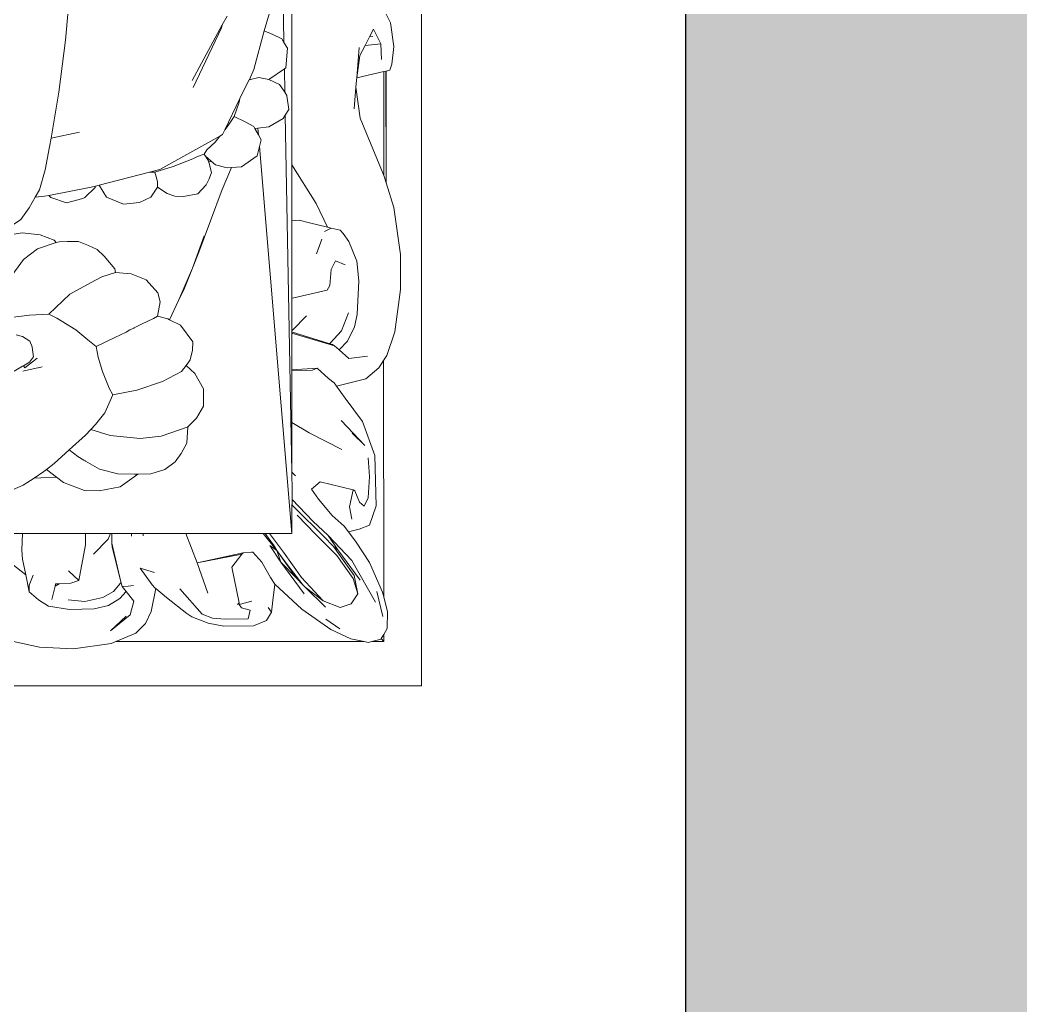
# Model space of a CAD drawing. Header units: millimetres. Extents: x 75500 to 345360, y -224327 to 19532.
# Drawn here: x 91971.7 to 92211.5, y -24588.1 to -24351.8 of the extents above; entities that cross this region are included whole.
import ezdxf

# ---------------------------------------------------------------- set-up
doc = ezdxf.new("R2010")
doc.units = ezdxf.units.MM
doc.header["$LTSCALE"] = 0.01
doc.layers.add('A-WALL', color=7, linetype='Continuous', lineweight=30)
doc.layers.add('hatch', color=251, linetype='Continuous', lineweight=0)

# ---------------------------------------------------------------- blocks, each defined once
blk = doc.blocks.new('GANESH')
at = {"layer": 'hatch'}
for p, q in [((967172.57, -140963.9), (966931.47, -140963.9)), ((967172.57, -141110.72), (967172.57, -140963.9)), ((967102.6, -140966.93), (967100, -140967.28)), ((967104.54, -140967.15), (967102.6, -140966.93)), ((967117.53, -140967.78), (967120.22, -140966.93)), ((967125.37, -140966.2), (967120.22, -140966.93)), ((967129.19, -140966.21), (967125.37, -140966.2)), ((967133.81, -140966.81), (967129.19, -140966.21)), ((967133.81, -140966.81), (967136.42, -140967.7)), ((967100, -140967.28), (967098.99, -140967.79)), ((967104.54, -140967.15), (967105.18, -140967.37)), ((967105.18, -140967.37), (967105.28, -140967.76)), ((967117.53, -140967.78), (967105.28, -140967.76)), ((967105.28, -140967.76), (967105.28, -140967.79)), ((967117.53, -140967.78), (967105.28, -140967.79)), ((967105.28, -140967.79), (967105.34, -140968.04)), ((967116.7, -140968.04), (967105.34, -140968.04)), ((967105.34, -140968.04), (967106.03, -140970.99)), ((967116.54, -140968.09), (967110.42, -140970.63)), ((967116.7, -140968.04), (967116.54, -140968.09)), ((967117.53, -140967.78), (967116.7, -140968.04)), ((967136.98, -140968.06), (967136.42, -140967.7)), ((967162.82, -140968.04), (967136.98, -140968.06)), ((967137.76, -140968.57), (967136.98, -140968.06)), ((967159.06, -140969.6), (967162.33, -140968.16)), ((967164.97, -140968.12), (967162.24, -140968.79)), ((967162.33, -140968.16), (967162.82, -140968.04)), ((967162.82, -140968.04), (967164.49, -140967.63)), ((967164.49, -140967.63), (967166.29, -140967.65)), ((967166.29, -140967.65), (967166.96, -140968.03)), ((967167.72, -140968.03), (967166.96, -140968.03)), ((967166.96, -140968.03), (967167.4, -140968.31)), ((967167.72, -140968.03), (967167.4, -140968.31)), ((967167.72, -140968.03), (967167.72, -140969.35)), ((967102.29, -140968.34), (967100.7, -140969.17)), ((967100.7, -140969.17), (967101.55, -140969.61)), ((967101.48, -140969.22), (967101.55, -140969.61)), ((967104.03, -140968.3), (967102.29, -140968.34)), ((967102.47, -140970.08), (967102.29, -140968.34)), ((967137.76, -140968.57), (967138.97, -140970.01)), ((967143.63, -140970.36), (967147.36, -140969.03)), ((967147.36, -140969.03), (967152.89, -140968.86)), ((967152.89, -140968.86), (967155, -140969.61)), ((967163.43, -140968.93), (967158.87, -140971.53)), ((967167.4, -140968.31), (967167.48, -140968.33)), ((967167.48, -140968.33), (967167.72, -140969.35)), ((967101.55, -140969.61), (967102.47, -140970.08)), ((967102.47, -140970.08), (967103.59, -140970.65)), ((967136.73, -140971.86), (967136.48, -140969.83)), ((967138.97, -140970.01), (967139.77, -140973.2)), ((967141.1, -140972.27), (967143.63, -140970.36)), ((967146.27, -140970.11), (967143.52, -140972.69)), ((967144.91, -140971.48), (967146.27, -140970.11)), ((967149.66, -140969.6), (967147.61, -140969.75)), ((967152.01, -140969.73), (967149.66, -140969.6)), ((967152.9, -140970.19), (967152.01, -140969.73)), ((967152.49, -140970.68), (967152.9, -140970.19)), ((967155, -140969.61), (967155.42, -140970.73)), ((967159.06, -140969.6), (967156.84, -140971.06)), ((967167.72, -140970.19), (967167.42, -140971.64)), ((967167.72, -140969.35), (967167.82, -140969.74)), ((967167.82, -140969.74), (967167.72, -140970.19)), ((967167.72, -140970.19), (967167.72, -140997.37)), ((967106.03, -140970.99), (967102.71, -140970.73)), ((967103.59, -140970.65), (967106.03, -140970.99)), ((967106.03, -140970.99), (967106.29, -140971.03)), ((967107.03, -140971.09), (967106.29, -140971.03)), ((967107.03, -140971.09), (967110.42, -140970.63)), ((967109.43, -140971.28), (967107.03, -140971.09)), ((967123.94, -140971.87), (967126.1, -140970.98)), ((967126.1, -140970.98), (967128.26, -140970.76)), ((967131.94, -140970.95), (967128.26, -140970.76)), ((967131.94, -140970.95), (967133.29, -140971.22)), ((967133.29, -140971.22), (967134.83, -140972.02)), ((967151.14, -140971.37), (967150.25, -140974.99)), ((967151.14, -140971.37), (967151.25, -140971.2)), ((967152.98, -140971.77), (967151.14, -140971.37)), ((967151.25, -140971.2), (967152.49, -140970.68)), ((967155.73, -140971.89), (967155.42, -140970.73)), ((967155.73, -140971.89), (967156.84, -140971.06)), ((967157.31, -140973.54), (967160.49, -140971.26)), ((967161.01, -140970.63), (967157.7, -140973.08)), ((967160.82, -140971.37), (967158.31, -140973.16)), ((967162.52, -140970.88), (967160.49, -140971.26)), ((967162.52, -140970.88), (967160.82, -140971.37)), ((967163.6, -140971.62), (967162.52, -140970.88)), ((967123.05, -140972.49), (967122.71, -140972.79)), ((967123.05, -140972.49), (967123.94, -140971.87)), ((967126.5, -140972.26), (967126.04, -140973.32)), ((967133.7, -140972.65), (967131.73, -140971.89)), ((967134.83, -140972.02), (967135.8, -140972.93)), ((967135.8, -140972.93), (967136.73, -140971.86)), ((967139.77, -140973.2), (967141.1, -140972.27)), ((967154.35, -140971.53), (967152.98, -140971.77)), ((967155.09, -140972.37), (967153.92, -140973.69)), ((967155.09, -140972.37), (967155.73, -140971.89)), ((967158.87, -140971.53), (967156.11, -140974.12)), ((967164.02, -140972.79), (967163.6, -140971.62)), ((967167.42, -140971.64), (967166.4, -140973.82)), ((967122.71, -140972.79), (967122.49, -140973.81)), ((967126.04, -140973.32), (967127, -140973.79)), ((967135.05, -140973.9), (967133.7, -140972.65)), ((967135.35, -140973.44), (967133.97, -140978.08)), ((967135.11, -140974.06), (967135.23, -140973.65)), ((967135.35, -140973.44), (967135.23, -140973.65)), ((967135.35, -140973.44), (967135.8, -140972.93)), ((967138.92, -140974.09), (967139.42, -140973.45)), ((967139.42, -140973.45), (967139.77, -140973.2)), ((967146.71, -140972.61), (967144.89, -140976.21)), ((967158.31, -140973.16), (967155.97, -140975.49)), ((967157.7, -140973.08), (967156.11, -140974.12)), ((967156.23, -140974.61), (967157.31, -140973.54)), ((967157.7, -140973.08), (967157.31, -140973.54)), ((967163.29, -140974.65), (967164.02, -140972.79)), ((967166.34, -140972.84), (967165.28, -140974.37)), ((967119.78, -140975.42), (967122.37, -140974.21)), ((967122.37, -140974.21), (967121.88, -140976.18)), ((967122.49, -140973.81), (967122.37, -140974.21)), ((967122.83, -140974.52), (967122.49, -140973.81)), ((967128.77, -140973.93), (967127, -140973.79)), ((967128.77, -140973.93), (967129.27, -140974.23)), ((967130.11, -140977.87), (967129.27, -140974.23)), ((967133.87, -140978.04), (967135.11, -140974.06)), ((967135.11, -140974.06), (967135.05, -140973.9)), ((967138.92, -140974.09), (967137.81, -140975.32)), ((967153.92, -140973.69), (967152.13, -140975.19)), ((967154.56, -140975.81), (967156.11, -140974.12)), ((967156.23, -140974.61), (967155, -140975.83)), ((967163.29, -140974.65), (967160.71, -140977.04)), ((967163.98, -140974.41), (967161.76, -140976.63)), ((967161.76, -140976.63), (967163.29, -140974.65)), ((967166.4, -140973.82), (967164.19, -140977.02)), ((967115.55, -140978.08), (967119.78, -140975.42)), ((967125.27, -140975.39), (967123.67, -140974.83)), ((967137.99, -140978.08), (967137.81, -140975.32)), ((967138.02, -140975.85), (967137.81, -140975.32)), ((967138.02, -140975.85), (967138.05, -140978.08)), ((967150.25, -140974.99), (967151.06, -140975.94)), ((967152.13, -140975.19), (967151.06, -140975.94)), ((967152.18, -140978.07), (967154.56, -140975.81)), ((967153.88, -140977.52), (967155.97, -140975.49)), ((967155, -140975.83), (967154.35, -140976.54)), ((967121.62, -140977.31), (967121.88, -140976.18)), ((967133.65, -140978.02), (967132.08, -140976.48)), ((967144.89, -140976.21), (967143.76, -140978.08)), ((967152.77, -140978.08), (967154.35, -140976.54)), ((967159.05, -140979.31), (967162.51, -140976.73)), ((967159.29, -140978.6), (967161.51, -140976.88)), ((967161.51, -140976.88), (967160.79, -140977.6)), ((967161.76, -140976.63), (967161.51, -140976.88)), ((967121.62, -140977.31), (967121.69, -140978.08)), ((967130.14, -140978.08), (967130.11, -140977.87)), ((967133.68, -140978.08), (967133.65, -140978.02)), ((967133.87, -140978.08), (967133.87, -140978.04)), ((967149.18, -140978.08), (967149.59, -140977.7)), ((967160.79, -140977.6), (967157.76, -140979.73)), ((967160.71, -140977.04), (967157.94, -140979.02)), ((967159.05, -140979.31), (967160.79, -140977.6)), ((967161.44, -140979.95), (967164.19, -140977.02)), ((967093.19, -140979.11), (967102.14, -140978.96)), ((967115.55, -140978.08), (967098.29, -140978.08)), ((967101.75, -140979.2), (967102.14, -140978.96)), ((967102.14, -140978.96), (967102.78, -140978.56)), ((967102.78, -140978.56), (967104.93, -140978.77)), ((967105.03, -140978.91), (967104.93, -140978.77)), ((967105.03, -140978.91), (967107.59, -140978.87)), ((967106.21, -140980.63), (967105.03, -140978.91)), ((967106.75, -140979.43), (967107.59, -140978.87)), ((967107.59, -140978.87), (967107.95, -140978.64)), ((967107.99, -140978.63), (967107.95, -140978.64)), ((967109.5, -140978.44), (967107.99, -140978.63)), ((967109.5, -140978.44), (967110.1, -140978.83)), ((967110.1, -140978.83), (967149.18, -140978.08)), ((967110.1, -140978.83), (967110.46, -140979.06)), ((967111.38, -140980.6), (967110.46, -140979.06)), ((967113.54, -140981.65), (967155.91, -140978.08)), ((967121.69, -140978.08), (967115.55, -140978.08)), ((967130.14, -140978.08), (967121.69, -140978.08)), ((967133.68, -140978.08), (967130.14, -140978.08)), ((967133.87, -140978.08), (967133.68, -140978.08)), ((967133.97, -140978.08), (967133.87, -140978.08)), ((967137.99, -140978.08), (967133.97, -140978.08)), ((967137.99, -140978.08), (967138.05, -140978.08)), ((967138.05, -140978.08), (967143.76, -140978.08)), ((967143.76, -140978.08), (967149.18, -140978.08)), ((967149.18, -140978.08), (967151.25, -140978.07)), ((967151.25, -140978.07), (967152.18, -140978.07)), ((967152.72, -140978.07), (967152.18, -140978.07)), ((967152.72, -140978.07), (967152.77, -140978.08)), ((967155.91, -140978.08), (967152.77, -140978.08)), ((967155.91, -140980.55), (967155.91, -140978.08)), ((967157.94, -140979.02), (967155.91, -140980.55)), ((967159.29, -140978.6), (967157.76, -140979.73)), ((967100.86, -140981.11), (967101.26, -140980.17)), ((967101.75, -140979.2), (967101.26, -140980.17)), ((967106.75, -140979.43), (967106.21, -140980.63)), ((967155.91, -140981.23), (967157.76, -140979.73)), ((967157.16, -140980.1), (967156.4, -140980.65)), ((967157.76, -140979.73), (967157.16, -140980.1)), ((967159.05, -140979.31), (967157.21, -140980.5)), ((967157.21, -140980.5), (967157.76, -140979.73)), ((967159.05, -140979.31), (967157.76, -140979.73)), ((967161.44, -140979.95), (967160.73, -140980.42)), ((967163.23, -140980.16), (967161.44, -140979.95)), ((967163.23, -140980.16), (967164.52, -140980.32)), ((967100.86, -140981.11), (967098.89, -140980.56)), ((967105.11, -140982.24), (967100.86, -140981.11)), ((967106.21, -140980.63), (967106, -140981.71)), ((967111.38, -140980.6), (967111.53, -140981.82)), ((967155.91, -140981), (967155.91, -140980.55)), ((967155.91, -140981), (967156.4, -140980.65)), ((967155.91, -140981.23), (967155.91, -140981)), ((967155.91, -140989.69), (967155.91, -140981.23)), ((967160.73, -140980.42), (967159.05, -140981.39)), ((967164.52, -140980.32), (967164.02, -140980.68)), ((967165.41, -140980.86), (967164.52, -140980.32)), ((967166.01, -140982.31), (967165.41, -140980.86)), ((967106.19, -140982.75), (967105.11, -140982.24)), ((967106, -140981.71), (967106.22, -140982.63)), ((967111.35, -140982.26), (967110.82, -140983.19)), ((967111.35, -140982.26), (967111.57, -140982.14)), ((967111.53, -140981.82), (967112.26, -140981.76)), ((967111.53, -140981.82), (967111.57, -140982.14)), ((967111.57, -140982.14), (967112.26, -140981.76)), ((967112.26, -140981.76), (967112.8, -140981.47)), ((967112.8, -140981.47), (967113.54, -140981.65)), ((967113.54, -140981.65), (967114.55, -140981.9)), ((967114.55, -140981.9), (967115.77, -140983.62)), ((967159.05, -140981.39), (967157.96, -140982.35)), ((967157.96, -140982.51), (967157.96, -140982.35)), ((967166.06, -140985.55), (967166.01, -140982.31)), ((967106.22, -140982.63), (967106.19, -140982.75)), ((967106.19, -140982.75), (967106.25, -140982.74)), ((967106.22, -140982.63), (967106.25, -140982.74)), ((967106.25, -140982.74), (967106.26, -140982.79)), ((967108.3, -140983.78), (967106.26, -140982.79)), ((967110.82, -140983.19), (967110.27, -140984.41)), ((967158.01, -140983.42), (967157.96, -140982.51)), ((967158.01, -140983.42), (967158.18, -140983.56)), ((967159.1, -140988.47), (967158.01, -140983.42)), ((967163.67, -140983.86), (967163.3, -140982.49)), ((967164.31, -140982.67), (967164.04, -140983.62)), ((967165.25, -140982.88), (967164.31, -140982.67)), ((967165.27, -140985.38), (967165.25, -140982.88)), ((967108.67, -140983.85), (967108.3, -140983.78)), ((967111.72, -140985.43), (967108.3, -140983.78)), ((967110.27, -140984.41), (967108.67, -140983.85)), ((967111.24, -140985.05), (967110.27, -140984.41)), ((967115.77, -140983.62), (967115.84, -140984.72)), ((967159.1, -140988.47), (967158.18, -140983.56)), ((967159.6, -140984.65), (967158.18, -140983.56)), ((967163.5, -140983.87), (967159.6, -140984.65)), ((967163.67, -140983.86), (967163.5, -140983.87)), ((967163.66, -140984.05), (967163.5, -140983.87)), ((967164.04, -140983.62), (967163.67, -140983.86)), ((967100.22, -140985.71), (967099.26, -140985.19)), ((967100.53, -140985.81), (967100.22, -140985.71)), ((967106.33, -140989.02), (967100.22, -140985.71)), ((967111.72, -140985.43), (967111.24, -140985.05)), ((967112.23, -140985.68), (967111.72, -140985.43)), ((967112.39, -140985.97), (967112.23, -140985.68)), ((967115.55, -140986.45), (967115.87, -140985.18)), ((967115.84, -140984.72), (967118.24, -140985.72)), ((967115.84, -140984.72), (967115.87, -140985.18)), ((967118.24, -140985.72), (967125.12, -140988.28)), ((967165.16, -140986.79), (967165.27, -140985.38)), ((967165.72, -140987.27), (967166.06, -140985.55)), ((967107.08, -140988.91), (967100.53, -140985.81)), ((967113.05, -140986.49), (967112.39, -140985.97)), ((967116.07, -140992.53), (967112.39, -140985.97)), ((967113.9, -140987.4), (967113.05, -140986.49)), ((967115.55, -140986.45), (967115.15, -140986.92)), ((967165.16, -140986.79), (967164.74, -140987.91)), ((967114.38, -140987.69), (967113.9, -140987.4)), ((967114.38, -140987.69), (967114.48, -140987.63)), ((967114.64, -140988.42), (967114.38, -140987.69)), ((967114.48, -140987.63), (967114.47, -140987.61)), ((967114.48, -140987.63), (967114.61, -140987.54)), ((967114.61, -140987.54), (967114.59, -140987.49)), ((967114.61, -140987.54), (967115.15, -140986.92)), ((967114.61, -140987.54), (967115.18, -140987.19)), ((967115.15, -140986.92), (967115.24, -140987.18)), ((967115.24, -140987.18), (967115.18, -140987.19)), ((967116.4, -140986.91), (967115.24, -140987.18)), ((967117.09, -140987.15), (967116.4, -140986.91)), ((967117.09, -140987.15), (967117.75, -140987.48)), ((967118.71, -140988.4), (967117.75, -140987.48)), ((967123.3, -140987.68), (967126.87, -140988.99)), ((967138.37, -140988.72), (967140.07, -140987.75)), ((967140.07, -140987.75), (967141.97, -140987.75)), ((967141.97, -140987.75), (967143.26, -140988.52)), ((967162.43, -140987.29), (967159.1, -140988.47)), ((967164.74, -140987.91), (967161.96, -140990.35)), ((967165.72, -140987.27), (967165.02, -140989.04)), ((967114.64, -140988.42), (967114.88, -140988.92)), ((967115.73, -140991.1), (967114.88, -140988.92)), ((967118.71, -140988.4), (967119.03, -140989.95)), ((967125.12, -140988.28), (967126.87, -140988.99)), ((967129.03, -140989.86), (967126.87, -140988.99)), ((967126.87, -140988.99), (967130.38, -140990.51)), ((967134.91, -140988.94), (967133.08, -140990.27)), ((967135.85, -140988.99), (967134.91, -140988.94)), ((967136.89, -140989.24), (967135.85, -140988.99)), ((967138.37, -140988.72), (967137.51, -140989.67)), ((967144.21, -140989.5), (967143.26, -140988.52)), ((967155.91, -140989.69), (967159.1, -140988.47)), ((967118.99, -140990.91), (967119.03, -140989.95)), ((967129.03, -140989.86), (967130.38, -140990.51)), ((967136.89, -140989.24), (967137.12, -140989.36)), ((967137.51, -140989.67), (967137.12, -140989.36)), ((967138.16, -140990.19), (967137.51, -140989.67)), ((967144.21, -140989.5), (967146, -140989.58)), ((967144.26, -140989.56), (967144.21, -140989.5)), ((967144.26, -140989.56), (967145.25, -140992.4)), ((967147.14, -140990.21), (967146, -140989.58)), ((967155.91, -140994.36), (967155.91, -140989.69)), ((967164.66, -140989.59), (967162.92, -140991.82)), ((967164.66, -140989.59), (967165.02, -140989.04)), ((967116.33, -140993.08), (967115.73, -140991.1)), ((967118.99, -140990.91), (967118.69, -140991.75)), ((967132.51, -140991.48), (967130.38, -140990.51)), ((967133.08, -140990.27), (967132.51, -140991.48)), ((967139.28, -140992.27), (967138.16, -140990.19)), ((967148.05, -140990.86), (967147.14, -140990.21)), ((967148.05, -140990.86), (967148.91, -140992)), ((967118.69, -140991.75), (967117.99, -140992.81)), ((967132.1, -140992.8), (967132.42, -140991.67)), ((967132.51, -140991.48), (967132.42, -140991.67)), ((967140.21, -140995.05), (967139.28, -140992.27)), ((967148.91, -140992), (967149.36, -140993.52)), ((967161.94, -140992.98), (967162.92, -140991.82)), ((967116.36, -140993.67), (967116.07, -140992.53)), ((967117.36, -140992.8), (967116.33, -140993.08)), ((967116.33, -140993.08), (967116.36, -140993.67)), ((967117.99, -140992.81), (967117.36, -140992.8)), ((967117.99, -140992.81), (967119.07, -140993.55)), ((967129.57, -140992.78), (967128.14, -140994.05)), ((967130.56, -140992.51), (967129.57, -140992.78)), ((967130.56, -140992.51), (967132.1, -140992.8)), ((967132.1, -140992.8), (967132.35, -140993.25)), ((967133, -140994.57), (967132.35, -140993.25)), ((967145.52, -140994.7), (967145.25, -140992.4)), ((967159.7, -140994.69), (967160.16, -140993.13)), ((967161.53, -140993.39), (967159.7, -140994.69)), ((967161.88, -140993.05), (967161.53, -140993.39)), ((967161.88, -140993.05), (967161.94, -140992.98)), ((967161.94, -140992.98), (967164.43, -140993.5)), ((967117.77, -140999.18), (967116.36, -140993.67)), ((967119.07, -140993.55), (967119.67, -140994.77)), ((967127.48, -140995.69), (967128.14, -140994.05)), ((967149.36, -140993.52), (967149.4, -140994.97)), ((967156.16, -140994.36), (967155.91, -140994.36)), ((967155.91, -140995.65), (967155.91, -140994.36)), ((967165.74, -140994.11), (967164.43, -140993.5)), ((967165.74, -140994.11), (967166.82, -140995.17)), ((967119.67, -140994.77), (967119.84, -140996.54)), ((967133, -140994.57), (967133.4, -140995.37)), ((967133.43, -140995.4), (967133.4, -140995.37)), ((967133.43, -140995.4), (967133.62, -140995.82)), ((967140.72, -140997.7), (967140.21, -140995.05)), ((967145.17, -140998), (967145.52, -140994.7)), ((967149.38, -140997.14), (967149.41, -140995.33)), ((967149.89, -140995.61), (967149.4, -140994.97)), ((967149.4, -140994.97), (967149.41, -140995.33)), ((967161.68, -140996.01), (967161.58, -140995.42)), ((967162.25, -140996.24), (967163.3, -140995.41)), ((967164.79, -140995.78), (967163.3, -140995.41)), ((967167.72, -140997.37), (967166.82, -140995.17)), ((967119.08, -140998.37), (967119.84, -140996.54)), ((967127.48, -140995.69), (967127.33, -140997.39)), ((967133.65, -140995.83), (967133.62, -140995.82)), ((967133.62, -140995.82), (967133.87, -140996.25)), ((967133.87, -140996.25), (967134.46, -140997.48)), ((967149.89, -140995.61), (967150.79, -140996.89)), ((967156.19, -140995.65), (967155.91, -140995.65)), ((967155.91, -140997.81), (967155.91, -140995.65)), ((967161.7, -140996.68), (967161.2, -140996.8)), ((967161.7, -140996.68), (967161.68, -140996.01)), ((967161.7, -140996.68), (967162.25, -140996.24)), ((967162.25, -140996.24), (967163.03, -140996.91)), ((967166.57, -140997.94), (967164.79, -140995.78)), ((967166.57, -140997.94), (967164.96, -140996.25)), ((967126.92, -140997.46), (967125.56, -140998.65)), ((967127.33, -140997.39), (967126.92, -140997.46)), ((967127.33, -140997.39), (967127.81, -140998.91)), ((967135.43, -140999.52), (967134.46, -140997.48)), ((967140.72, -140997.7), (967139.98, -140998.1)), ((967142.69, -140998.57), (967140.72, -140997.7)), ((967149.38, -140997.14), (967148.86, -140999.14)), ((967150.79, -140996.89), (967151.25, -140999.19)), ((967161.2, -140996.8), (967156.96, -140997.8)), ((967157.4, -140997.78), (967156.96, -140997.8)), ((967161.2, -140996.8), (967157.4, -140997.78)), ((967161.33, -140996.84), (967161.2, -140996.8)), ((967162.25, -140997.63), (967161.33, -140996.84)), ((967162.25, -140997.63), (967162.9, -140998.79)), ((967163.03, -140996.91), (967163.79, -140998.16)), ((967167.93, -140997.88), (967167.72, -140997.37)), ((967119.08, -140998.37), (967117.77, -140999.18)), ((967124.8, -140999.42), (967125.56, -140998.65)), ((967138.17, -140998.84), (967136.6, -140999.29)), ((967139.98, -140998.1), (967138.17, -140998.84)), ((967143.96, -140999.59), (967142.69, -140998.57)), ((967144.5, -141000.1), (967145.17, -140998)), ((967156.96, -140997.8), (967155.91, -140997.81)), ((967155.91, -140997.95), (967155.91, -140997.81)), ((967156.54, -140998.21), (967155.91, -140997.95)), ((967155.91, -141000.69), (967155.91, -140997.95)), ((967158.15, -140999.81), (967156.54, -140998.21)), ((967162.9, -140998.79), (967163.34, -141000.74)), ((967164.14, -140999.73), (967163.79, -140998.16)), ((967167.93, -140997.88), (967168.51, -141002)), ((967117.87, -140999.58), (967117.77, -140999.18)), ((967118.01, -140999.62), (967117.87, -140999.58)), ((967117.99, -141000.06), (967117.87, -140999.58)), ((967119.12, -141000.77), (967118.01, -140999.62)), ((967124.8, -140999.42), (967124.39, -141000.36)), ((967128.46, -141000.13), (967127.81, -140998.91)), ((967135.43, -140999.52), (967134.71, -141000.44)), ((967136.6, -140999.29), (967135.43, -140999.52)), ((967143.96, -140999.59), (967144.5, -141000.1)), ((967147.97, -141000.68), (967148.86, -140999.14)), ((967151.25, -140999.19), (967151.18, -141000.79)), ((967164.23, -141002.44), (967164.14, -140999.73)), ((967117.99, -141000.06), (967118.89, -141004.71)), ((967119.12, -141000.77), (967119.23, -141000.97)), ((967119.23, -141000.97), (967119.7, -141002.75)), ((967123.93, -141001.45), (967124.39, -141000.36)), ((967128.46, -141000.13), (967129.7, -141002.41)), ((967134.71, -141000.44), (967133.62, -141001.74)), ((967144.5, -141000.1), (967145.14, -141000.69)), ((967145.14, -141000.69), (967146.76, -141002.49)), ((967147.87, -141000.85), (967147.46, -141001.53)), ((967147.96, -141000.71), (967147.87, -141000.85)), ((967147.96, -141000.71), (967147.97, -141000.68)), ((967151.18, -141000.79), (967150.33, -141003.11)), ((967155.91, -141000.69), (967157.16, -141000.68)), ((967155.91, -141007.58), (967155.91, -141000.69)), ((967157.16, -141000.68), (967161.05, -141001.43)), ((967163.18, -141002.57), (967163.34, -141000.74)), ((967112.63, -141004.46), (967111.97, -141001.33)), ((967123.93, -141002.66), (967123.93, -141001.45)), ((967132.32, -141003.83), (967133.62, -141001.74)), ((967147.46, -141001.53), (967146.76, -141002.49)), ((967161.05, -141001.43), (967159.99, -141002.53)), ((967161.35, -141002.3), (967161.05, -141001.43)), ((967168.51, -141002), (967168.35, -141005.73)), ((967101.91, -141002.86), (967098.65, -141002.59)), ((967107.6, -141003.62), (967101.91, -141002.86)), ((967119.7, -141002.75), (967119.12, -141004.48)), ((967123.93, -141002.66), (967123.96, -141003.57)), ((967129.7, -141002.41), (967131.88, -141004.7)), ((967146.76, -141002.49), (967148.24, -141004.13)), ((967150.33, -141003.11), (967149.74, -141003.85)), ((967161.35, -141002.3), (967161.41, -141003.58)), ((967163.85, -141004.73), (967164.23, -141002.44)), ((967107.6, -141003.62), (967112.63, -141004.46)), ((967123.22, -141005.65), (967123.79, -141004.12)), ((967124.06, -141003.88), (967123.79, -141004.12)), ((967124.06, -141003.88), (967123.96, -141003.57)), ((967124.73, -141005.94), (967124.06, -141003.88)), ((967132.32, -141003.83), (967131.88, -141004.7)), ((967148.88, -141004.94), (967148.24, -141004.13)), ((967149.74, -141003.85), (967148.88, -141004.94)), ((967149.82, -141005.58), (967149.74, -141003.85)), ((967161.67, -141004.02), (967161.41, -141003.58)), ((967161.41, -141003.58), (967161.43, -141003.97)), ((967161.67, -141004.02), (967161.43, -141003.97)), ((967163.11, -141004.36), (967161.67, -141004.02)), ((967112.63, -141004.46), (967113.57, -141004.62)), ((967113.57, -141004.62), (967116.11, -141005.09)), ((967118.29, -141005.72), (967116.11, -141005.09)), ((967118.89, -141004.71), (967119.12, -141004.48)), ((967118.89, -141004.71), (967118.98, -141005.17)), ((967119.1, -141006.19), (967118.98, -141005.17)), ((967132.01, -141006.82), (967131.88, -141004.7)), ((967138.13, -141007.53), (967137.67, -141005.44)), ((967149.13, -141005.25), (967148.88, -141004.94)), ((967149.13, -141005.25), (967149.83, -141006.32)), ((967163.18, -141005.82), (967163.85, -141004.73)), ((967118.29, -141005.72), (967119.1, -141006.19)), ((967119.1, -141006.19), (967120.25, -141006.86)), ((967123, -141007.62), (967123.22, -141005.65)), ((967124.73, -141005.94), (967125.89, -141007.46)), ((967135.48, -141006.54), (967134.84, -141006.78)), ((967135.48, -141006.54), (967135.79, -141006.48)), ((967135.79, -141006.48), (967136.56, -141006.37)), ((967137.14, -141006.82), (967136.56, -141006.37)), ((967137.75, -141007.32), (967136.71, -141005.96)), ((967149.82, -141005.58), (967149.83, -141006.32)), ((967149.83, -141006.32), (967150.62, -141007.52)), ((967161.54, -141006.87), (967160.46, -141006.43)), ((967163.18, -141005.82), (967162.27, -141006.85)), ((967168.35, -141005.73), (967167.72, -141008.56)), ((967121.54, -141007.75), (967120.25, -141006.86)), ((967123, -141007.62), (967123.22, -141008.93)), ((967125.89, -141007.46), (967128.07, -141009.04)), ((967132.01, -141006.82), (967132.34, -141009.48)), ((967134.35, -141007.58), (967134.16, -141008.29)), ((967134.35, -141007.58), (967134.84, -141006.78)), ((967137.54, -141007.48), (967137.14, -141006.82)), ((967137.54, -141007.48), (967137.75, -141007.32)), ((967137.59, -141007.57), (967137.54, -141007.48)), ((967138.15, -141008.51), (967137.59, -141007.57)), ((967150.62, -141007.52), (967151.63, -141009.84)), ((967157.72, -141007.65), (967155.91, -141007.58)), ((967155.91, -141012.44), (967155.91, -141007.58)), ((967158.73, -141007.57), (967157.72, -141007.65)), ((967160.41, -141007.23), (967158.27, -141009.94)), ((967158.73, -141007.57), (967160.41, -141007.23)), ((967160.41, -141007.23), (967162.27, -141006.85)), ((967162.27, -141006.85), (967161.54, -141006.87)), ((967121.54, -141007.75), (967122.84, -141009.69))]:
    blk.add_line(p, q, dxfattribs=at)

msp = doc.modelspace()

# ---------------------------------------------------------------- hatches: boundary and pattern name
at = {"layer": 'hatch', "transparency": 33554559}
h = msp.add_hatch(color=256, dxfattribs=at)
h.dxf.hatch_style = 1
h.paths.add_polyline_path([(92431.63, -20198.87), (92431.63, -16926.95), (95449.58, -16926.95), (95449.58, -18687.78), (99178.64, -18687.78), (99178.64, -19987.23), (99271.76, -19987.23), (99280.22, -19987.23), (99280.22, -20076.12), (99280.22, -20088.82), (99280.22, -20148.08), (99178.64, -20148.08), (99178.64, -21231.66), (99178.64, -22188.26), (101908.76, -22188.26), (101908.76, -21100.45), (102069.6, -21100.45), (102069.6, -22188.26), (103068.53, -22188.26), (103068.53, -21616.84), (103068.53, -21468.7), (103068.53, -20148.08), (102069.6, -20148.08), (102069.6, -20249.66), (101908.76, -20249.66), (101908.76, -20148.08), (100131, -20148.08), (100131, -20088.82), (100131, -20076.12), (100131, -19987.23), (100139.47, -19987.23), (100228.36, -19987.23), (100228.36, -18687.78), (103229.38, -18687.78), (103229.38, -22349.11), (101138.4, -22349.11), (101138.4, -22438), (101138.4, -22446.46), (101049.51, -22446.46), (101041.05, -22446.46), (100981.79, -22446.46), (100981.79, -22349.11), (98928.9, -22349.11), (98920.44, -22349.11), (98920.44, -22255.99), (98920.44, -22247.52), (98920.44, -22188.26), (99022.02, -22188.26), (99022.02, -18848.62), (97800.86, -18848.62), (97115.7, -18848.62), (97073.37, -18848.62), (96214.12, -18848.62), (96171.8, -18848.62), (95191.39, -18848.62), (95191.39, -18687.78), (95292.97, -18687.78), (95292.97, -17087.8), (95165.99, -17087.8), (94564.94, -17087.8), (93176.6, -17087.8), (93028.45, -17087.8), (92592.48, -17087.8), (92592.48, -18687.78), (92689.83, -18687.78), (92689.83, -18848.62), (92592.48, -18848.62), (92592.48, -19936.44), (93189.29, -19936.44), (93201.99, -19936.44), (93201.99, -20025.33), (93201.99, -20038.03), (93201.99, -20097.28), (92592.48, -20097.28), (92592.48, -20198.87)])
h.paths.add_polyline_path([(101108.77, -18848.62), (102111.93, -18848.62), (102111.93, -19987.23), (101108.77, -19987.23)], flags=16)
h.paths.add_polyline_path([(101227.74, -19278.56), (101227.74, -19543.26), (102081.92, -19543.26), (102081.92, -19278.56)], flags=0)
h.paths.add_polyline_path([(102268.54, -18848.62), (102268.54, -19987.23), (103068.53, -19987.23), (103068.53, -18848.62)], flags=16)
h.paths.add_polyline_path([(102319.21, -19301.68), (102319.21, -19569.15), (103064.57, -19569.15), (103064.57, -19301.68)], flags=0)
h.paths.add_polyline_path([(100389.2, -19987.23), (100389.2, -18848.62), (100952.16, -18848.62), (100952.16, -19987.23)], flags=16)
h.paths.add_polyline_path([(100490.36, -19267.24), (100490.36, -19545.7), (100698.19, -19614.3), (100698.19, -19335.84)], flags=0)
h.paths.add_polyline_path([(81384.16, -22188.26), (82582.02, -22188.26), (82582.02, -22349.11), (81540.77, -22349.11), (81540.77, -25938.48), (81540.77, -26518.37), (81540.77, -26539.53), (82442.34, -26539.53), (83153.45, -26539.53), (83343.92, -26539.53), (84050.79, -26539.53), (86912.13, -26539.53), (86912.13, -26437.94), (86971.39, -26437.94), (86979.85, -26437.94), (87072.97, -26437.94), (87072.97, -26446.41), (87072.97, -26539.53), (87161.86, -26539.53), (87170.32, -26539.53), (87170.32, -26628.42), (87170.32, -26636.88), (87170.32, -26696.14), (83492.06, -26696.14), (83492.06, -27496.13), (83331.22, -27496.13), (83331.22, -26696.14), (81384.16, -26696.14)])
h.paths.add_polyline_path([(89070.83, -25345.89), (89070.83, -25257.01), (89070.83, -25248.54), (89070.83, -25189.28), (89172.42, -25189.28), (89172.42, -23229.52), (89214.74, -23229.52), (89290.93, -23229.52), (89333.26, -23229.52), (89333.26, -23297.24), (89333.26, -23305.71), (89333.26, -23398.83), (89333.26, -23407.29), (89333.26, -25189.28), (90133.25, -25189.28), (90133.25, -23407.29), (90133.25, -23398.83), (90133.25, -23305.71), (90133.25, -23297.24), (90133.25, -23149.1), (92131.11, -23149.1), (92131.11, -22188.26), (92431.63, -22188.26), (92431.63, -22086.68), (92592.48, -22086.68), (92592.48, -22188.26), (94082.4, -22188.26), (94082.4, -22057.05), (94239.02, -22057.05), (94239.02, -22188.26), (97972.3, -22188.26), (97972.3, -22247.52), (97972.3, -22255.99), (97972.3, -22349.11), (97959.6, -22349.11), (92291.95, -22349.11), (92291.95, -25345.89), (91661.27, -25345.89), (91661.27, -25189.28), (92131.11, -25189.28), (92131.11, -23305.71), (90289.86, -23305.71), (90289.86, -25189.28), (90759.7, -25189.28), (90759.7, -25345.89), (89083.53, -25345.89)])
h.paths.add_polyline_path([(99711.96, -23635.86), (100981.79, -23635.86), (100981.79, -23496.18), (101041.05, -23496.18), (101049.51, -23496.18), (101138.4, -23496.18), (101138.4, -23508.88), (101138.4, -23635.86), (103229.38, -23635.86), (103229.38, -30590.27), (102971.18, -30590.27), (102971.18, -30429.43), (103068.53, -30429.43), (103068.53, -30328.63), (103068.53, -30252.44), (103068.53, -29488.96), (103068.53, -29412.77), (103068.53, -28888.71), (102971.18, -28888.71), (102971.18, -28727.86), (103068.53, -28727.86), (103068.53, -23796.71), (99868.57, -23796.71), (99868.57, -26717.31), (99711.96, -26717.31)])
h.paths.add_polyline_path([(88122.69, -26539.53), (88131.16, -26539.53), (92380.84, -26539.53), (92389.3, -26539.53), (92389.3, -26628.42), (92389.3, -26636.88), (92389.3, -26696.14), (92291.95, -26696.14), (92291.95, -30429.43), (93066.54, -30429.43), (93066.54, -30590.27), (91889.84, -30590.27), (91889.84, -30429.43), (92131.11, -30429.43), (92131.11, -28456.97), (92029.52, -28456.97), (92029.52, -28414.64), (92029.52, -28338.45), (92029.52, -28300.35), (92131.11, -28300.35), (92131.11, -26696.14), (91737.46, -26696.14), (91589.32, -26696.14), (88380.89, -26696.14), (88380.89, -28300.35), (89921.61, -28300.35), (89921.61, -28359.61), (89921.61, -28368.08), (89921.61, -28456.97), (89913.15, -28456.97), (88220.05, -28456.97), (88220.05, -26696.14), (88122.69, -26696.14), (88122.69, -26636.88), (88122.69, -26628.42)])
h.paths.add_polyline_path([(93341.67, -26539.53), (93350.14, -26539.53), (96029.47, -26539.53), (96029.47, -28727.86), (96385.02, -28727.86), (96385.02, -28888.71), (96029.47, -28888.71), (96029.47, -30429.43), (96131.06, -30429.43), (96131.06, -30590.27), (95094.03, -30590.27), (95094.03, -30429.43), (95872.86, -30429.43), (95872.86, -26696.14), (95472.86, -26696.14), (94571.28, -26696.14), (93673.94, -26696.14), (93341.67, -26696.14), (93341.67, -26636.88), (93341.67, -26628.42)])
h.paths.add_polyline_path([(86692.02, -22349.11), (86692.02, -22188.26), (89333.26, -22188.26), (89333.26, -22446.46), (89172.42, -22446.46), (89172.42, -22349.11), (87593.6, -22349.11), (87593.6, -22835.87), (87593.6, -22984.02), (87593.6, -24457.02), (87593.6, -25053.83), (87593.6, -25189.28), (88220.05, -25189.28), (88220.05, -25248.54), (88220.05, -25257.01), (88220.05, -25345.89), (88211.58, -25345.89), (87072.97, -25345.89), (87072.97, -25477.11), (87072.97, -25489.81), (86979.85, -25489.81), (86971.39, -25489.81), (86912.13, -25489.81), (86912.13, -25345.89), (86772.45, -25345.89), (86759.75, -25345.89), (86759.75, -25257.01), (86759.75, -25248.54), (86759.75, -25189.28), (87390.43, -25189.28), (87390.43, -25053.83), (87390.43, -24457.02), (87390.43, -22984.02), (87390.43, -22835.87), (87390.43, -22349.11)])
h.paths.add_polyline_path([(98717.27, -28888.71), (98717.27, -28727.86), (99711.96, -28727.86), (99711.96, -27716.23), (99868.57, -27716.23), (99868.57, -28727.86), (101100.3, -28727.86), (101108.77, -28727.86), (101108.77, -28816.75), (101108.77, -28888.71), (100190.26, -28888.71), (100190.26, -28990.29), (100131, -28990.29), (100118.31, -28990.29), (100029.42, -28990.29), (100029.42, -28977.59), (100029.42, -28888.71), (99229.43, -28888.71), (99229.43, -30429.43), (100029.42, -30429.43), (100029.42, -29777.58), (100029.42, -29769.12), (100118.31, -29769.12), (100131, -29769.12), (100190.26, -29769.12), (100190.26, -30429.43), (100291.85, -30429.43), (100291.85, -30590.27), (98971.23, -30590.27), (98971.23, -30429.43), (99068.58, -30429.43), (99068.58, -28888.71)])
h.paths.add_polyline_path([(84613.74, -22349.11), (84613.74, -22188.26), (85913.2, -22188.26), (85913.2, -22349.11), (85811.61, -22349.11), (85811.61, -25189.28), (85913.2, -25189.28), (85913.2, -25248.54), (85913.2, -25257.01), (85913.2, -25345.89), (85900.5, -25345.89), (85650.77, -25345.89), (85650.77, -22349.11)])
h.paths.add_polyline_path([(93472.89, -18848.62), (93472.89, -18687.78), (94239.02, -18687.78), (94239.02, -19449.67), (94239.02, -20228.5), (94082.4, -20228.5), (94082.4, -20097.28), (93980.82, -20097.28), (93980.82, -20025.33), (93980.82, -19936.44), (93989.28, -19936.44), (94082.4, -19936.44), (94082.4, -18848.62)])
h.paths.add_polyline_path([(89333.26, -24402.46), (89333.26, -24487.78), (89333.26, -24356.54)])

# ---------------------------------------------------------------- linework, layer by layer
at = {"layer": 'A-WALL'}
msp.add_line((92131.11, -23305.71), (92131.11, -25189.28), dxfattribs=at)

# ---------------------------------------------------------------- block references
at = {"layer": 'hatch', "xscale": 2.188908227956443, "yscale": 2.188908227956443, "zscale": 2.188908227956443, "rotation": 270}
msp.add_blockref('GANESH', (400624.93, 2092540.63), dxfattribs=at)

doc.saveas('drawing.dxf')
